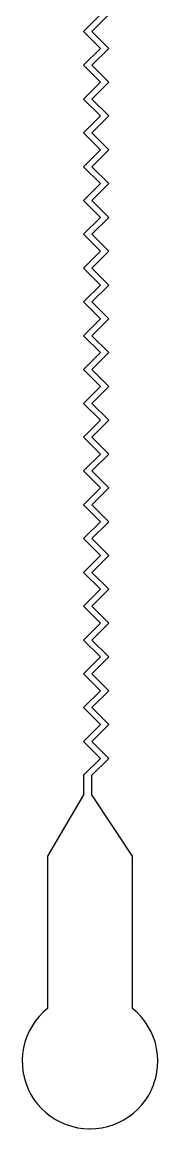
# Model space of a CAD drawing. Extents: x -64.2 to -14.2, y -14 to 12.2.
# Drawn here: x -54.91 to -53.31, y -13.96 to -0.87 of the extents above; entities that cross this region are included whole.
import ezdxf

# ---------------------------------------------------------------- set-up
doc = ezdxf.new("R2010")
doc.units = 13
doc.layers.add('1', color=7, linetype='CONTINUOUS')

msp = doc.modelspace()

# ---------------------------------------------------------------- linework, layer by layer
at = {"layer": '1'}
msp.add_lwpolyline([(-53.984, -0.777), (-54.184, -0.977), (-53.984, -1.177), (-54.184, -1.377), (-53.984, -1.577), (-54.184, -1.777), (-53.984, -1.977), (-54.184, -2.177), (-53.984, -2.377), (-54.184, -2.577), (-53.984, -2.777), (-54.184, -2.977), (-53.984, -3.177), (-54.184, -3.377), (-53.984, -3.577), (-54.184, -3.777), (-53.984, -3.977), (-54.184, -4.177), (-53.984, -4.377), (-54.184, -4.577), (-53.984, -4.777), (-54.184, -4.977), (-53.984, -5.177), (-54.184, -5.377), (-53.984, -5.577), (-54.184, -5.777), (-53.984, -5.977), (-54.184, -6.177), (-53.984, -6.377), (-54.184, -6.577), (-53.984, -6.777), (-54.184, -6.977), (-53.984, -7.177), (-54.184, -7.377), (-53.984, -7.577), (-54.184, -7.777), (-53.984, -7.977), (-54.184, -8.177), (-53.984, -8.377), (-54.184, -8.577), (-53.984, -8.777), (-54.184, -8.977), (-53.984, -9.177), (-54.184, -9.377), (-53.984, -9.577), (-54.184, -9.777), (-54.184, -10.01), (-54.607, -10.735), (-54.607, -12.535), (-54.66, -12.581), (-54.708, -12.631), (-54.752, -12.686), (-54.791, -12.744), (-54.824, -12.805), (-54.852, -12.869), (-54.875, -12.935), (-54.892, -13.003), (-54.902, -13.072), (-54.907, -13.142), (-54.905, -13.212), (-54.898, -13.281), (-54.884, -13.35), (-54.865, -13.417), (-54.862, -13.425), (-54.836, -13.49), (-54.804, -13.552), (-54.768, -13.611), (-54.726, -13.667), (-54.679, -13.719), (-54.628, -13.767), (-54.573, -13.81), (-54.515, -13.848), (-54.453, -13.881), (-54.389, -13.909), (-54.322, -13.93), (-54.254, -13.946), (-54.185, -13.956), (-54.115, -13.96), (-54.107, -13.96), (-54.037, -13.957), (-53.968, -13.948), (-53.9, -13.933), (-53.833, -13.912), (-53.769, -13.885), (-53.707, -13.853), (-53.648, -13.815), (-53.592, -13.773), (-53.541, -13.725), (-53.494, -13.674), (-53.451, -13.619), (-53.414, -13.56), (-53.382, -13.498), (-53.355, -13.433), (-53.352, -13.425), (-53.332, -13.358), (-53.317, -13.29), (-53.309, -13.221), (-53.307, -13.151), (-53.311, -13.081), (-53.321, -13.012), (-53.336, -12.944), (-53.358, -12.878), (-53.386, -12.813), (-53.419, -12.752), (-53.457, -12.693), (-53.5, -12.639), (-53.548, -12.588), (-53.6, -12.541), (-53.607, -12.535), (-53.607, -10.735), (-54.085, -10.01), (-54.085, -9.777), (-53.885, -9.577), (-54.085, -9.377), (-53.885, -9.177), (-54.085, -8.977), (-53.885, -8.777), (-54.085, -8.577), (-53.885, -8.377), (-54.085, -8.177), (-53.885, -7.977), (-54.085, -7.777), (-53.885, -7.577), (-54.085, -7.377), (-53.885, -7.177), (-54.085, -6.977), (-53.885, -6.777), (-54.085, -6.577), (-53.885, -6.377), (-54.085, -6.177), (-53.885, -5.977), (-54.085, -5.777), (-53.885, -5.577), (-54.085, -5.377), (-53.885, -5.177), (-54.085, -4.977), (-53.885, -4.777), (-54.085, -4.577), (-53.885, -4.377), (-54.085, -4.177), (-53.885, -3.977), (-54.085, -3.777), (-53.885, -3.577), (-54.085, -3.377), (-53.885, -3.177), (-54.085, -2.977), (-53.885, -2.777), (-54.085, -2.577), (-53.885, -2.377), (-54.085, -2.177), (-53.885, -1.977), (-54.085, -1.777), (-53.885, -1.577), (-54.085, -1.377), (-53.885, -1.177), (-54.085, -0.977), (-53.885, -0.777)], dxfattribs=at)

doc.saveas('drawing.dxf')
